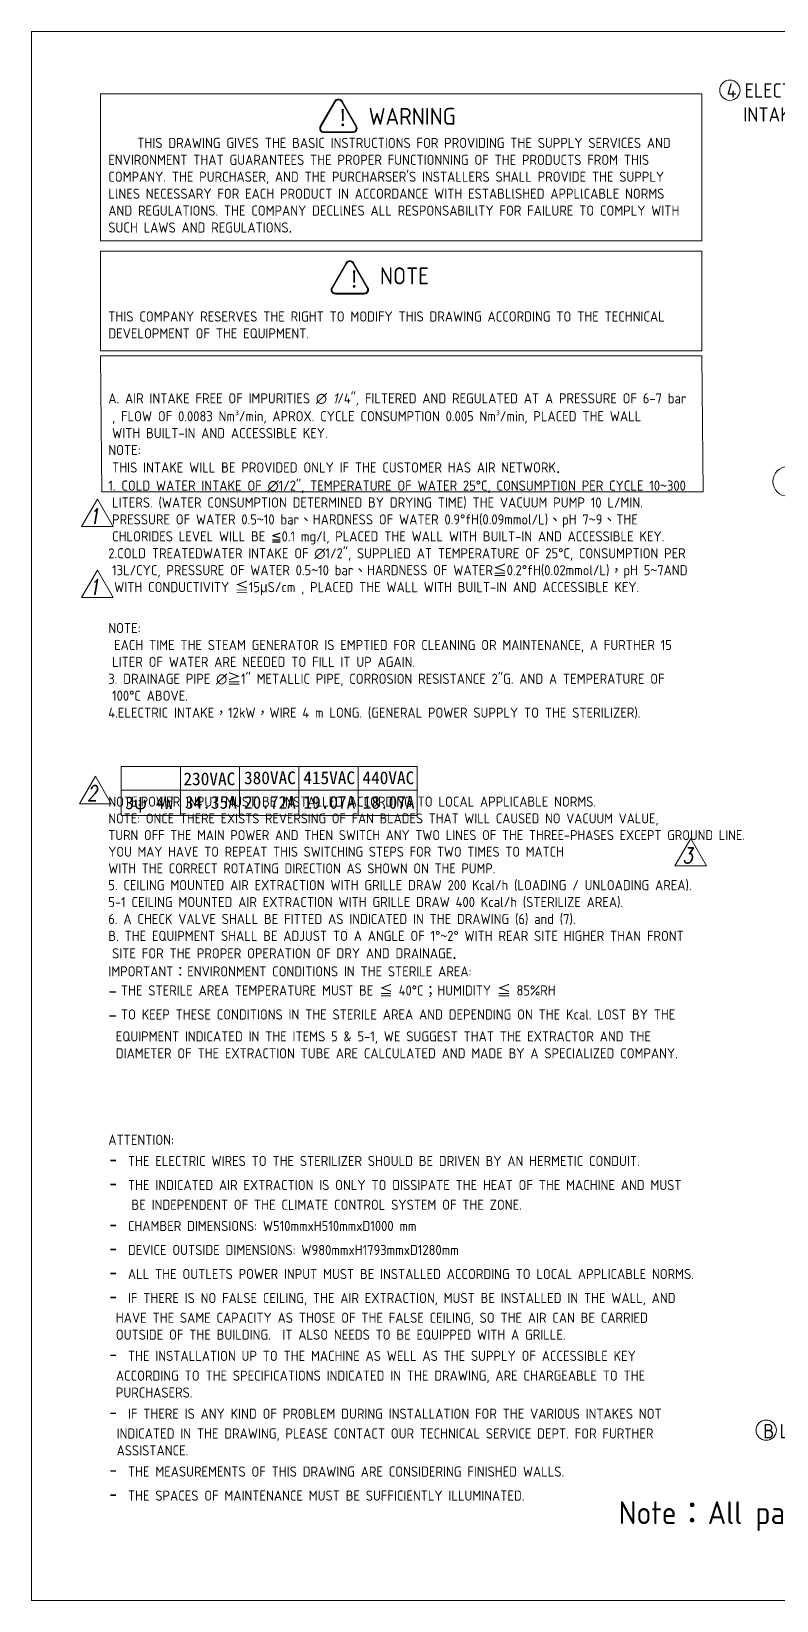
# Model space of a CAD drawing. Header units: millimetres. Extents: x -841000 to -196106, y -22906 to -2215.
# Drawn here: x -209291 to -204886, y -22906 to -13636 of the extents above; entities that cross this region are included whole.
import ezdxf

# ---------------------------------------------------------------- set-up
doc = ezdxf.new("R2010")
doc.units = ezdxf.units.MM
doc.header["$MEASUREMENT"] = 0
for name, color, linetype, lineweight in [('D', 3, 'Continuous', 13), ('F', 7, 'Continuous', 15), ('T', 4, 'Continuous', 15)]:
    doc.layers.add(name, color=color, linetype=linetype, lineweight=lineweight)
doc.styles.get("Standard").update_dxf_attribs({"font": 'KAIU.TTF'})
doc.styles.add('STU25', font='isocp2.shx')
doc.styles.add('Text', font='romans.shx', dxfattribs={"width": 0.8, "oblique": 10})

msp = doc.modelspace()

# ---------------------------------------------------------------- hatches: boundary and pattern name
at = {"layer": 'D'}
h = msp.add_hatch(color=11, dxfattribs=at)
edge = h.paths.add_edge_path()
edge.add_line((-207497.717, -14048.258), (-207583.076, -14196.104))
edge.add_arc((-207561.425, -14208.604), 25, 149.9999999, 270)
edge.add_line((-207561.425, -14233.604), (-207390.707, -14233.604))
edge.add_arc((-207390.707, -14208.604), 25, 270, 389.9999999)
edge.add_line((-207369.056, -14196.104), (-207454.415, -14048.258))
edge.add_arc((-207476.066, -14060.758), 25, 30, 150)
edge = h.paths.add_edge_path(flags=16)
edge.add_arc((-207476.066, -14060.758), 20, 30, 150)
edge.add_line((-207493.386, -14050.758), (-207578.745, -14198.604))
edge.add_arc((-207561.425, -14208.604), 20, 149.9999999, 270)
edge.add_line((-207561.425, -14228.604), (-207390.707, -14228.604))
edge.add_arc((-207390.707, -14208.604), 20, 270, 389.9999999)
edge.add_line((-207373.386, -14198.604), (-207458.745, -14050.758))
h = msp.add_hatch(color=11, dxfattribs=at)
edge = h.paths.add_edge_path()
edge.add_ellipse((-207494.183, -15162.627), major_axis=(25, 0), ratio=1, start_angle=149.9999999, end_angle=270)
edge.add_line((-207494.183, -15187.627), (-207323.465, -15187.627))
edge.add_ellipse((-207323.465, -15162.627), major_axis=(25, 0), ratio=1, start_angle=270, end_angle=389.9999999)
edge.add_line((-207301.814, -15150.127), (-207387.173, -15002.281))
edge.add_ellipse((-207408.824, -15014.781), major_axis=(25, 0), ratio=1, start_angle=30, end_angle=150)
edge.add_line((-207430.474, -15002.281), (-207515.833, -15150.127))
edge = h.paths.add_edge_path(flags=16)
edge.add_ellipse((-207494.183, -15162.627), major_axis=(20, 0), ratio=1, start_angle=149.9999999, end_angle=270)
edge.add_line((-207494.183, -15182.627), (-207323.465, -15182.627))
edge.add_ellipse((-207323.465, -15162.627), major_axis=(20, 0), ratio=1, start_angle=270, end_angle=389.9999999)
edge.add_line((-207306.144, -15152.627), (-207391.503, -15004.781))
edge.add_ellipse((-207408.824, -15014.781), major_axis=(20, 0), ratio=1, start_angle=30, end_angle=150)
edge.add_line((-207426.144, -15004.781), (-207511.503, -15152.627))

# ---------------------------------------------------------------- linework, layer by layer
at = {"layer": 'D', "color": 11}
for p, q in [((-207497.717, -14048.258), (-207583.076, -14196.104)), ((-207493.386, -14050.758), (-207578.745, -14198.604)), ((-207458.745, -14050.758), (-207373.386, -14198.604)), ((-207454.415, -14048.258), (-207369.056, -14196.104)), ((-207561.425, -14228.604), (-207390.707, -14228.604)), ((-207561.425, -14233.604), (-207390.707, -14233.604)), ((-207430.474, -15002.281), (-207515.833, -15150.127)), ((-207426.144, -15004.781), (-207511.503, -15152.627)), ((-207391.503, -15004.781), (-207306.144, -15152.627)), ((-207387.173, -15002.281), (-207301.814, -15150.127)), ((-207494.183, -15182.627), (-207323.465, -15182.627)), ((-207494.183, -15187.627), (-207323.465, -15187.627))]:
    msp.add_line(p, q, dxfattribs=at)
at = {"layer": 'D'}
for p, q in [((-208760.192, -17978.822), (-208760.192, -18267.475)), ((-208760.192, -17978.822), (-207010.192, -17978.822)), ((-208410.192, -17978.822), (-208410.192, -18267.475)), ((-208060.192, -17978.822), (-208060.192, -18267.475)), ((-207710.192, -17978.822), (-207710.192, -18267.475)), ((-207360.192, -17978.822), (-207360.192, -18267.475)), ((-207010.192, -17978.822), (-207010.192, -18267.475)), ((-208760.192, -18117.475), (-207010.192, -18117.475)), ((-208760.192, -18267.475), (-207010.192, -18267.475))]:
    msp.add_line(p, q, dxfattribs=at)
at = {"layer": 'D', "color": 11}
for points in [[(-208882.779, -14004.297), (-205328.926, -14004.297), (-205328.926, -14872.822), (-208882.779, -14872.822)], [(-208882.779, -14934.837), (-205328.926, -14934.837), (-205327.409, -15523.832), (-208881.263, -15523.832)], [(-208882.779, -15552.915), (-205328.926, -15552.915), (-205320.869, -16356.439), (-208874.723, -16356.439)]]:
    msp.add_lwpolyline(points, close=True, dxfattribs=at)
at = {"layer": 'D'}
for centre, radius in [((-205162.588, -13983.467), 60), ((-204820.541, -16294.484), 87.5), ((-204947.894, -21899.005), 60)]:
    msp.add_circle(centre, radius, dxfattribs=at)
at = {"layer": 'D', "color": 11}
for centre, radius, start, end in [((-207476.066, -14060.758), 25, 30, 150), ((-207476.066, -14060.758), 20, 30, 150), ((-207561.425, -14208.604), 25, 149.9999999, 270), ((-207561.425, -14208.604), 20, 149.9999999, 270), ((-207390.707, -14208.604), 25, 270, 29.9999999), ((-207390.707, -14208.604), 20, 270, 29.9999999), ((-207408.824, -15014.781), 25, 30, 150), ((-207408.824, -15014.781), 20, 30, 150), ((-207494.183, -15162.627), 25, 149.9999999, 270), ((-207494.183, -15162.627), 20, 149.9999999, 270), ((-207323.465, -15162.627), 25, 270, 29.9999999), ((-207323.465, -15162.627), 20, 270, 29.9999999)]:
    msp.add_arc(centre, radius, start, end, dxfattribs=at)
at = {"layer": 'F', "color": 6}
msp.add_lwpolyline([(-209290.761, -13635.879), (-209290.761, -22905.879), (-196105.761, -22905.879), (-196105.761, -13635.879)], close=True, dxfattribs=at)
msp.add_lwpolyline([(-209290.761, -13635.879), (-209290.761, -22905.879), (-196105.761, -22905.879), (-196105.761, -13635.879)], close=True, dxfattribs=at)
at = {"layer": 'F', "color": 7}
for points in [[(-208900.437, -16398.972), (-208993.928, -16560.903), (-208806.946, -16560.903)], [(-208900.437, -16817.94), (-208993.928, -16979.871), (-208806.946, -16979.871)], [(-208912.53, -18036.162), (-209006.021, -18198.093), (-208819.039, -18198.093)], [(-205393.548, -18404.294), (-205487.039, -18566.225), (-205300.057, -18566.225)]]:
    msp.add_lwpolyline(points, close=True, dxfattribs=at)

# ---------------------------------------------------------------- texts
at = {"layer": 'D', "char_height": 85, "attachment_point": 1}
for s, insert in [('{\\Fisocp2.shx;\\C3;4 ELECTRIC\\P  INTAKE BOX}', (-205181.5, -13942.347)), ('{\\Fisocp2.shx;\\C3;B\\f???|b0|i0|c0|p65; \\Fisocp2.shx;LEVEL ADJUSTER}', (-204964.863, -21862.38))]:
    msp.add_mtext(s, dxfattribs=dict(at, insert=insert))
at = {"layer": 'D', "color": 11, "attachment_point": 1, "style": 'STU25'}
for s, insert, char_height in [('WARNING', (-207297.864, -14087.739), 100), ('{\\f標楷體|b0|i0|c136|p65;!}', (-207484.377, -14095.488), 100), ('{\\A1;}\\P{\\A1;\\H0.70420x;     THIS DRAWING GIVES THE BASIC INSTRUCTIONS FOR PROVIDING THE SUPPLY SERVICES AND}\\P{\\A1;\\H0.70420x;ENVIRONMENT THAT GUARANTEES THE PROPER FUNCTIONNING OF THE PRODUCTS FROM THIS }\\P{\\A1;\\H0.70420x;COMPANY. THE PURCHASER, AND THE PURCHARSER\'S INSTALLERS SHALL PROVIDE THE SUPPLY }\\P{\\A1;\\H0.70420x;LlNES NECESSARY FOR EACH PRODUCT IN ACCORDANCE WITH ESTABLlSHED APPLlCABLE NORMS }\\P{\\A1;\\H0.70420x;AND REGULATIONS. THE COMPANY DECLlNES ALL RESPONSABILlTY FOR FAILURE TO COMPLY WITH }\\P{\\A1;\\H0.70420x;SUCH LAWS AND REGULATIONS}{\\A1;\\F????;\\H0.70420x;.}\\P{\\A1;\\F????;\\H0.70420x;}\\P{\\A1;\\F????;\\H0.70420x;}\\P{\\A1;\\F????;\\H0.70420x;}\\P{\\A1;\\Fisocp2.shx;\\H0.70420x;THIS COMPANY RESERVES THE RIGHT TO MODIFY THIS DRAWING ACCORDING TO THE TECHNICAL }\\P{\\A1;\\Fisocp2.shx;\\H0.70420x;DEVELOPMENT OF THE EQUIPMENT.}\\P{\\A1;\\Fisocp2.shx;\\H0.70420x;}\\P{\\A1;\\Fisocp2.shx;\\H0.70420x;}\\P{\\A1;\\Fisocp2.shx;\\H0.70420x;A. AIR INTAKE FREE OF IMPURITIES ∅ }{\\A1;\\fISOCP2|b0|i1|c0|p2;\\H0.70420x;1}{\\A1;\\Fisocp2.shx;\\H0.70420x;/4"}{\\A1;\\fISOCP2|b0|i1|c0|p2;\\H0.70420x;, }{\\A1;\\Fisocp2.shx;\\H0.70420x;FILTERED AND REGULATED AT A PRESSURE OF 6-7 bar}\\P{\\A1;\\F????;\\H0.70420x; }{\\A1;\\Fisocp2.shx;\\H0.70420x;, FLOW OF 0.0083 Nm{\\A1;\\Fisocp2.shx;\\H0.49294x;\\S3^ ;}}{\\A1;\\Fisocp2.shx;\\H0.70441x;/min, APROX. CYCLE CONSUMPTION 0.005 Nm{\\A1;\\Fisocp2.shx;\\H0.49309x;\\S3^ ;}}{\\A1;\\Fisocp2.shx;\\H0.70462x;/min, PLACED THE WALL }\\P{\\A1;\\F????;\\H0.70462x; }{\\A1;\\Fisocp2.shx;\\H0.70462x;WITH BUILT-IN AND ACCESSIBLE KEY.}\\P{\\A1;\\Fisocp2.shx;\\H0.70462x;NOTE:}\\P{\\A1;\\F????;\\H0.70462x; }{\\A1;\\Fisocp2.shx;\\H0.70462x;THIS INTAKE WILL BE PROVIDED ONLY IF THE CUSTOMER HAS AIR NETWORK}{\\A1;\\fArial|b0|i0|c0|p34;\\H0.77508x;.}\\P{\\A1;\\Fisocp2.shx;\\H0.70432x;1. COLD WATER INTAKE OF ∅1/2", TEMPERATURE OF WATER 25°C, CONSUMPTION PER CYCLE 10}{\\A1;\\f細明體|b0|i0|c136|p49;\\H0.70432x;~}{\\A1;\\Fisocp2.shx;\\H0.70432x;300 }\\P{\\A1;\\F???;\\H0.70432x; }{\\A1;\\Fisocp2.shx;\\H0.70432x;LITERS. (WATER CONSUMPTION DETERMINED BY DRYING TIME) THE VACUUM PUMP 10 L/MIN. }\\P{\\A1;\\F???;\\H0.70432x; }{\\A1;\\Fisocp2.shx;\\H0.70432x;PRESSURE OF WATER 0.5}{\\A1;\\f細明體|b0|i0|c136|p49;\\H0.70432x;~}{\\A1;\\Fisocp2.shx;\\H0.70432x;10 bar}{\\A1;\\f標楷體|b0|i0|c136|p65;\\H0.70432x;、}{\\A1;\\Fisocp2.shx;\\H0.70432x;HARDNESS OF WATER 0.9°fH(0.09mmol/L)}{\\A1;\\f標楷體|b0|i0|c136|p65;\\H0.70432x;、}{\\A1;\\Fisocp2.shx;\\H0.70432x;pH 7}{\\A1;\\f細明體|b0|i0|c136|p49;\\H0.70432x;~}{\\A1;\\Fisocp2.shx;\\H0.70432x;9}{\\A1;\\f標楷體|b0|i0|c136|p65;\\H0.70432x;、}{\\A1;\\Fisocp2.shx;\\H0.70432x;THE }\\P{\\A1;\\F???;\\H0.70432x; }{\\A1;\\Fisocp2.shx;\\H0.70432x;CHLORIDES LEVEL WILL BE }{\\A1;\\f新細明體|b0|i0|c136|p16;\\H0.70432x;≦}{\\A1;\\Fisocp2.shx;\\H0.70432x;0.1 mg/l, PLACED THE WALL WITH BUILT-IN AND ACCESSIBLE KEY.}\\P{\\A1;\\Fisocp2.shx;\\H0.70432x;2.COLD TREATEDWATER INTAKE OF ∅1/2", SUPPLIED AT TEMPERATURE OF 25°C, CONSUMPTION PER }\\P{\\A1;\\F????;\\H0.70432x; }{\\A1;\\Fisocp2.shx;\\H0.70432x;13L/CYC, PRESSURE OF WATER 0.5}{\\A1;\\f細明體|b0|i0|c136|p49;\\H0.70432x;~}{\\A1;\\Fisocp2.shx;\\H0.70432x;10 bar}{\\A1;\\f標楷體|b0|i0|c136|p65;\\H0.70432x;、}{\\A1;\\Fisocp2.shx;\\H0.70432x;HARDNESS OF WATER}{\\A1;\\f標楷體|b0|i0|c136|p65;\\H0.70432x;≦}{\\A1;\\Fisocp2.shx;\\H0.70432x;0.2°fH(0.02mmol/L)}{\\A1;\\f標楷體|b0|i0|c136|p65;\\H0.70432x;，}{\\A1;\\Fisocp2.shx;\\H0.70432x;pH 5}{\\A1;\\f細明體|b0|i0|c136|p49;\\H0.70432x;~}{\\A1;\\Fisocp2.shx;\\H0.70432x;7AND }\\P{\\A1;\\Fisocp2.shx;\\H0.70432x; WITH CONDUCTIVITY }{\\A1;\\f標楷體|b0|i0|c136|p65;\\H0.70432x;≦}{\\A1;\\Fisocp2.shx;\\H0.70432x;15}{\\A1;\\f新細明體|b0|i0|c136|p16;\\H0.70432x;μ}{\\A1;\\Fisocp2.shx;\\H0.70432x;S/cm , PLACED THE WALL WITH BUILT-IN AND ACCESSIBLE KEY.}\\P{\\A1;\\Fisocp2.shx;\\H0.70432x;}\\P{\\A1;\\Fisocp2.shx;\\H0.70432x;NOTE:}\\P{\\A1;\\Fisocp2.shx;\\H0.70432x; EACH TIME THE STEAM GENERATOR IS EMPTIED FOR CLEANING OR MAINTENANCE, A FURTHER 15 }\\P{\\A1;\\F???;\\H0.70432x; }{\\A1;\\Fisocp2.shx;\\H0.70432x;LITER OF WATER ARE NEEDED TO FILL IT UP AGAIN.}\\P{\\A1;\\Fisocp2.shx;\\H0.70432x;3. DRAINAGE PIPE ∅}{\\A1;\\f標楷體|b0|i0|c136|p65;\\H0.70432x;≧}{\\A1;\\Fisocp2.shx;\\H0.70432x;1" METALLIC PIPE, CORROSION RESISTANCE 2"G. AND A TEMPERATURE OF }\\P{\\A1;\\F???;\\H0.70432x; }{\\A1;\\Fisocp2.shx;\\H0.70432x;100°C ABOVE.}\\P{\\A1;\\Fisocp2.shx;\\H0.70432x;4.ELECTRIC INTAKE}{\\A1;\\f標楷體|b0|i0|c136|p65;\\H0.70432x;，}{\\A1;\\Fisocp2.shx;\\H0.70432x;12kW}{\\A1;\\f標楷體|b0|i0|c136|p65;\\H0.70432x;，}{\\A1;\\Fisocp2.shx;\\H0.70432x;WIRE 4 m LONG. (GENERAL POWER SUPPLY TO THE STERILIZER).}\\P{\\A1;\\Fisocp2.shx;\\H0.70432x;}\\P{\\A1;\\Fisocp2.shx;\\H0.70432x;}\\P{\\A1;\\Fisocp2.shx;\\H0.70432x;}\\P{\\A1;\\Fisocp2.shx;\\H0.70432x;NOTE:POWER INPUT MUST BE INSTALLED ACCORDING TO LOCAL APPLICABLE NORMS.}\\P{\\A1;\\H0.69311x;NOTE: ONCE THERE EXISTS REVERSING OF FAN BLADES THAT WILL CAUSED NO VACUUM VALUE, }\\P{\\A1;\\H0.69311x;TURN OFF THE MAIN POWER AND THEN SWITCH ANY TWO LINES OF THE THREE-PHASES EXCEPT GROUND LINE. }\\P{\\A1;\\H0.69311x;YOU MAY HAVE TO REPEAT THIS SWITCHING STEPS FOR TWO TIMES TO MATCH }\\P{\\A1;\\H0.69311x;WITH THE CORRECT ROTATING DIRECTION AS SHOWN ON THE PUMP. }\\P{\\A1;\\Fisocp2.shx;\\H0.70432x;5. CEILING MOUNTED AIR EXTRACTION WITH GRILLE DRAW 200 Kcal/h (LOADING / UNLOADING AREA).}\\P{\\A1;\\Fisocp2.shx;\\H0.70432x;5-1 CEILING MOUNTED AIR EXTRACTION WITH GRILLE DRAW 400 Kcal/h (STERILIZE AREA).}\\P{\\A1;\\Fisocp2.shx;\\H0.70432x;6. A CHECK VALVE SHALL BE FITTED AS INDICATED IN THE DRAWING (6) and (7).}\\P{\\A1;\\Fisocp2.shx;\\H0.70432x;B. THE EQUIPMENT SHALL BE ADJUST TO A ANGLE OF 1°}{\\A1;\\f細明體|b0|i0|c136|p49;\\H0.70432x;~}{\\A1;\\Fisocp2.shx;\\H0.70432x;2° WITH REAR SITE HIGHER THAN FRONT }\\P{\\A1;\\F???;\\H0.70432x; }{\\A1;\\Fisocp2.shx;\\H0.70432x;SITE FOR THE PROPER OPERATION OF DRY AND DRAINAGE}{\\A1;\\fArial|b0|i0|c0|p34;\\H0.77475x;.}\\P{\\A1;\\Fisocp2.shx;\\H0.70402x;IMPORTANT}{\\A1;\\f標楷體|b0|i0|c136|p65;\\H0.70402x;：}{\\A1;\\Fisocp2.shx;\\H0.70402x;ENVIRONMENT CONDITIONS IN THE STERILE AREA:}\\P{\\A1;\\Fisocp2.shx;\\H1.00000x;-}{\\A1;\\F???;\\H0.70420x; }{\\A1;\\Fisocp2.shx;\\H0.70420x;THE STERILE AREA TEMPERATURE MUST BE }{\\A1;\\f標楷體|b0|i0|c136|p65;\\H0.70420x;≦}{\\A1;\\Fisocp2.shx;\\H0.70420x; 40°C}{\\A1;\\f標楷體|b0|i0|c136|p65;\\H0.70420x;；}{\\A1;\\Fisocp2.shx;\\H0.70420x;HUMIDITY }{\\A1;\\f標楷體|b0|i0|c136|p65;\\H0.70420x;≦}{\\A1;\\Fisocp2.shx;\\H0.70420x; 85%RH}\\P{\\A1;\\Fisocp2.shx;\\H1.00000x;-}{\\A1;\\F???;\\H0.70420x; }{\\A1;\\Fisocp2.shx;\\H0.70420x;TO KEEP THESE CONDITIONS IN THE STERILE AREA AND DEPENDING ON THE Kcal. LOST BY THE }\\P{\\A1;\\F???;\\H0.70420x;  }{\\A1;\\Fisocp2.shx;\\H0.70420x;EQUIPMENT INDICATED IN THE ITEMS 5 & 5-1, WE SUGGEST THAT THE EXTRACTOR AND THE }\\P{\\A1;\\F???;\\H0.70420x;  }{\\A1;\\Fisocp2.shx;\\H0.70420x;DIAMETER OF THE EXTRACTION TUBE ARE CALCULATED AND MADE BY A SPECIALIZED COMPANY.}', (-208836, -14122.918), 85.123334), ('{\\f標楷體|b0|i0|c136|p65;!}', (-207417.134, -15049.511), 100), ('NOTE', (-207230.622, -15030.142), 100), ('{\\f標楷體|b0|i0|c136|p65;230VAC}', (-208391.949, -18013.964), 75), ('{\\f標楷體|b0|i0|c136|p65;380VAC}', (-208034.065, -18007.778), 75), ('{\\f標楷體|b0|i0|c136|p65;415VAC}', (-207684.065, -18007.778), 75), ('{\\f標楷體|b0|i0|c136|p65;440VAC}', (-207334.065, -18007.778), 75), ('{\\f標楷體|b0|i0|c136|p65;3ψ 4W}', (-208736.384, -18155.464), 75), ('{\\f標楷體|b0|i0|c136|p65;34.35A}', (-208382.973, -18152.794), 75), ('{\\f標楷體|b0|i0|c136|p65;20.72A}', (-208034.178, -18152.794), 75), ('{\\f標楷體|b0|i0|c136|p65;19.07A}', (-207682.571, -18152.794), 75), ('{\\f標楷體|b0|i0|c136|p65;18.07A}', (-207332.571, -18152.794), 75), ('ATTENTION:\\P{\\f標楷體|b0|i0|c136|p65;\\H1.42x;- }THE ELECTRIC WIRES TO THE STERILIZER SHOULD BE DRIVEN BY AN HERMETIC CONDUIT.  \\P{\\f標楷體|b0|i0|c136|p65;\\H1.42x;- }THE INDICATED AIR EXTRACTION IS ONLY TO DISSIPATE THE HEAT OF THE MACHINE AND MUST \\P    BE INDEPENDENT OF THE CLIMATE CONTROL SYSTEM OF THE ZONE.\\P{\\f標楷體|b0|i0|c136|p65;\\H1.42x;- }CHAMBER DIMENSIONS: W510mmxH510mmxD1000 mm\\P{\\f標楷體|b0|i0|c136|p65;\\H1.42x;- }DEVICE OUTSIDE DIMENSIONS: W980mmxH1793mmxD1280mm\\P{\\f標楷體|b0|i0|c136|p65;\\H1.42x;- }ALL THE OUTLETS POWER INPUT MUST BE INSTALLED ACCORDING TO LOCAL APPLICABLE NORMS.\\P{\\f標楷體|b0|i0|c136|p65;\\H1.42x;- }IF THERE IS NO FALSE CEILING, THE AIR EXTRACTION, MUST BE INSTALLED IN THE WALL, AND \\P{\\f???|b0|i0|c0|p65;  }HAVE THE SAME CAPACITY AS THOSE OF THE FALSE CEILING, SO THE AIR CAN BE CARRIED \\P{\\f???|b0|i0|c0|p65;  }OUTSIDE OF THE BUILDING.  IT ALSO NEEDS TO BE EQUIPPED WITH A GRILLE.\\P{\\f標楷體|b0|i0|c136|p65;\\H1.42x;- }THE INSTALLATION UP TO THE MACHINE AS WELL AS THE SUPPLY OF ACCESSIBLE KEY \\P{\\f???|b0|i0|c0|p65;  }ACCORDING TO THE SPECIFICATIONS INDICATED IN THE DRAWING, ARE CHARGEABLE TO THE \\P{\\f???|b0|i0|c0|p65;  }PURCHASERS.{\\fArial|b0|i0|c0|p34;\\H1.1x; \\P\\f標楷體|b0|i0|c136|p65;\\H1.291x;- }IF THERE IS ANY KIND OF PROBLEM DURING INSTALLATION FOR THE VARIOUS INTAKES NOT \\P{\\f???|b0|i0|c0|p65;\\H1.1x;  }INDICATED IN THE DRAWING, PLEASE CONTACT OUR TECHNICAL SERVICE DEPT. FOR FURTHER \\P{\\f???|b0|i0|c0|p65;\\H1.1x;  }ASSISTANCE.\\P{\\f標楷體|b0|i0|c136|p65;\\H1.42x;- }THE MEASUREMENTS OF THIS DRAWING ARE CONSIDERING FINISHED WALLS.\\P{\\f標楷體|b0|i0|c136|p65;\\H1.42x;- }THE SPACES OF MAINTENANCE MUST BE SUFFICIENTLY ILLUMINATED.', (-208836, -20153.785), 59.94601)]:
    msp.add_mtext(s, dxfattribs=dict(at, insert=insert, char_height=char_height))
at = {"layer": 'D', "color": 0, "insert": (-205819.037, -22319.047), "char_height": 135.00867, "attachment_point": 1, "style": 'STU25'}
msp.add_mtext('Note{\\f標楷體|b0|i0|c136|p65;：}All parts should comply with RoHS.', dxfattribs=at)
at = {"layer": 'T', "lineweight": 20, "style": 'Text', "oblique": 10, "width": 0.8}
for s, p in [('1', (-208949.375, -16544.43)), ('1', (-208949.375, -16963.398)), ('2', (-208961.467, -18181.62)), ('3', (-205442.486, -18549.752))]:
    msp.add_text(s, height=90, dxfattribs=at).set_placement(p)

doc.saveas('drawing.dxf')
